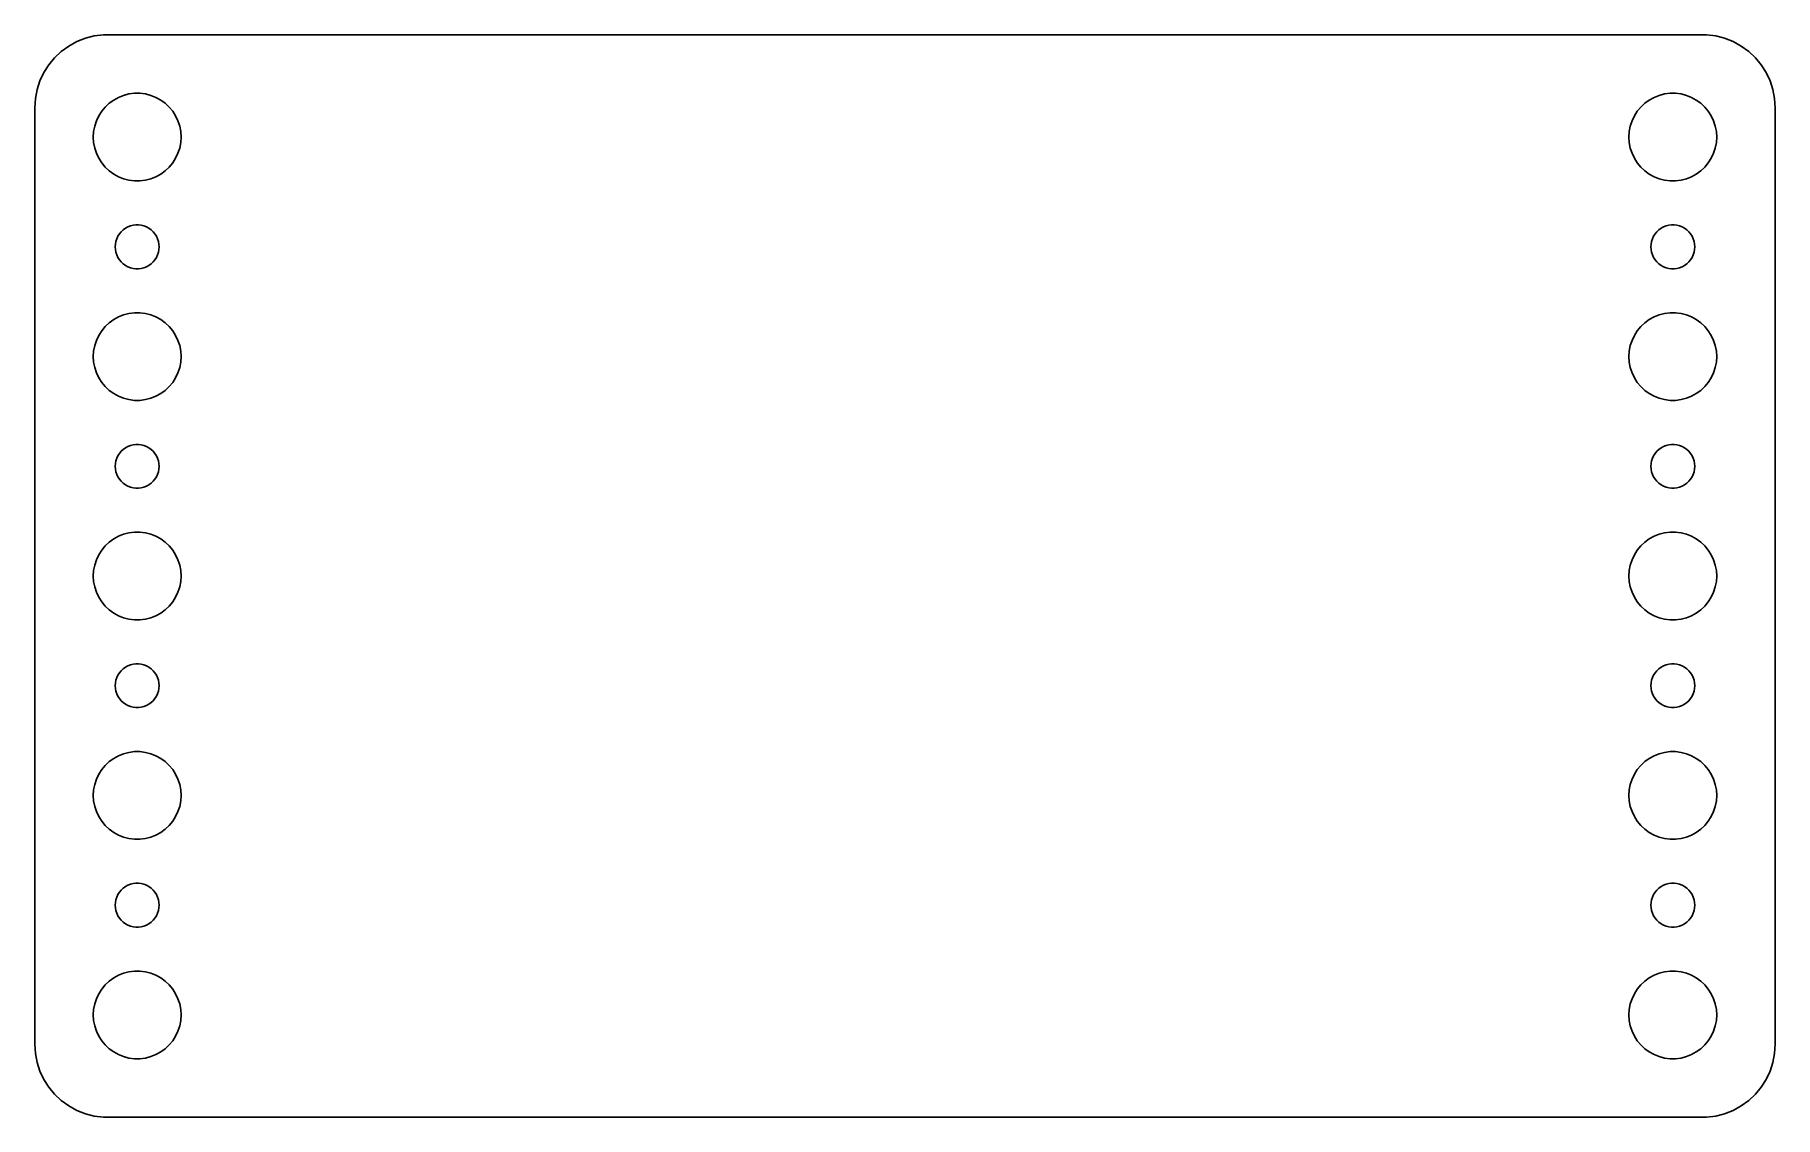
# Model space of a CAD drawing. Header units: metres. Extents: x -60 to 60, y -37 to 37.
import ezdxf

# ---------------------------------------------------------------- set-up
doc = ezdxf.new("R2010")
doc.units = ezdxf.units.M

msp = doc.modelspace()

# ---------------------------------------------------------------- linework, layer by layer
for p, q in [((-55.4369, 36.9114), (-56.0451, 36.7553)), ((-54.8139, 36.9901), (-55.4369, 36.9114)), ((54.8139, 36.9901), (-54.8139, 36.9901)), ((55.4369, 36.9114), (54.8139, 36.9901)), ((56.0451, 36.7553), (55.4369, 36.9114)), ((-57.6871, 35.8526), (-58.1448, 35.4227)), ((-57.1791, 36.2216), (-57.6871, 35.8526)), ((-56.6289, 36.5241), (-57.1791, 36.2216)), ((-56.0451, 36.7553), (-56.6289, 36.5241)), ((56.6289, 36.5241), (56.0451, 36.7553)), ((57.1791, 36.2216), (56.6289, 36.5241)), ((57.6871, 35.8526), (57.1791, 36.2216)), ((58.1448, 35.4227), (57.6871, 35.8526)), ((-58.5451, 34.9389), (-58.8815, 34.4088)), ((-58.1448, 35.4227), (-58.5451, 34.9389)), ((58.5451, 34.9389), (58.1448, 35.4227)), ((58.8815, 34.4088), (58.5451, 34.9389)), ((-59.1489, 33.8406), (-59.3429, 33.2434)), ((-58.8815, 34.4088), (-59.1489, 33.8406)), ((59.1489, 33.8406), (58.8815, 34.4088)), ((59.3429, 33.2434), (59.1489, 33.8406)), ((-59.4606, 32.6267), (-59.5, 32)), ((-59.3429, 33.2434), (-59.4606, 32.6267)), ((-54.6869, 32.0536), (-54.4123, 32.3115)), ((-54.4123, 32.3115), (-54.1075, 32.533)), ((-54.1075, 32.533), (-53.7773, 32.7145)), ((-53.7773, 32.7145), (-53.427, 32.8532)), ((-53.427, 32.8532), (-53.0621, 32.9469)), ((-53.0621, 32.9469), (-52.6884, 32.9941)), ((-52.6884, 32.9941), (-52.3116, 32.9941)), ((-52.3116, 32.9941), (-51.9379, 32.9469)), ((-51.9379, 32.9469), (-51.5729, 32.8532)), ((-51.5729, 32.8532), (-51.2227, 32.7145)), ((-51.2227, 32.7145), (-50.8925, 32.533)), ((-50.8925, 32.533), (-50.5877, 32.3115)), ((-50.5877, 32.3115), (-50.3131, 32.0536)), ((50.3131, 32.0536), (50.5877, 32.3115)), ((50.5877, 32.3115), (50.8925, 32.533)), ((50.8925, 32.533), (51.2227, 32.7145)), ((51.2227, 32.7145), (51.5729, 32.8532)), ((51.5729, 32.8532), (51.9379, 32.9469)), ((51.9379, 32.9469), (52.3116, 32.9941)), ((52.3116, 32.9941), (52.6884, 32.9941)), ((52.6884, 32.9941), (53.0621, 32.9469)), ((53.0621, 32.9469), (53.427, 32.8532)), ((53.427, 32.8532), (53.7773, 32.7145)), ((53.7773, 32.7145), (54.1075, 32.533)), ((54.1075, 32.533), (54.4123, 32.3115)), ((54.4123, 32.3115), (54.6869, 32.0536)), ((59.4606, 32.6267), (59.3429, 33.2434)), ((59.5, 32), (59.4606, 32.6267)), ((-59.5, 32), (-59.5, -32)), ((-55.4057, 30.7461), (-55.2893, 31.1044)), ((-55.2893, 31.1044), (-55.1289, 31.4453)), ((-55.1289, 31.4453), (-54.927, 31.7634)), ((-54.927, 31.7634), (-54.6869, 32.0536)), ((-50.3131, 32.0536), (-50.0729, 31.7634)), ((-50.0729, 31.7634), (-49.8711, 31.4453)), ((-49.8711, 31.4453), (-49.7107, 31.1044)), ((-49.7107, 31.1044), (-49.5942, 30.7461)), ((49.5942, 30.7461), (49.7107, 31.1044)), ((49.7107, 31.1044), (49.8711, 31.4453)), ((49.8711, 31.4453), (50.0729, 31.7634)), ((50.0729, 31.7634), (50.3131, 32.0536)), ((54.6869, 32.0536), (54.927, 31.7634)), ((54.927, 31.7634), (55.1289, 31.4453)), ((55.1289, 31.4453), (55.2893, 31.1044)), ((55.2893, 31.1044), (55.4057, 30.7461)), ((59.5, -32), (59.5, 32)), ((-55.5, 30), (-55.4763, 30.376)), ((-55.4763, 29.624), (-55.5, 30)), ((-55.4763, 30.376), (-55.4057, 30.7461)), ((-49.5942, 30.7461), (-49.5237, 30.376)), ((-49.5237, 30.376), (-49.5, 30)), ((-49.5, 30), (-49.5237, 29.624)), ((49.5, 30), (49.5237, 30.376)), ((49.5237, 29.624), (49.5, 30)), ((49.5237, 30.376), (49.5942, 30.7461)), ((55.4057, 30.7461), (55.4763, 30.376)), ((55.4763, 30.376), (55.5, 30)), ((55.5, 30), (55.4763, 29.624)), ((-55.4057, 29.2539), (-55.4763, 29.624)), ((-55.2893, 28.8956), (-55.4057, 29.2539)), ((-55.1289, 28.5547), (-55.2893, 28.8956)), ((-49.7107, 28.8956), (-49.8711, 28.5547)), ((-49.5942, 29.2539), (-49.7107, 28.8956)), ((-49.5237, 29.624), (-49.5942, 29.2539)), ((49.5942, 29.2539), (49.5237, 29.624)), ((49.7107, 28.8956), (49.5942, 29.2539)), ((49.8711, 28.5547), (49.7107, 28.8956)), ((55.2893, 28.8956), (55.1289, 28.5547)), ((55.4057, 29.2539), (55.2893, 28.8956)), ((55.4763, 29.624), (55.4057, 29.2539)), ((-54.927, 28.2366), (-55.1289, 28.5547)), ((-54.6869, 27.9464), (-54.927, 28.2366)), ((-54.4123, 27.6884), (-54.6869, 27.9464)), ((-54.1075, 27.467), (-54.4123, 27.6884)), ((-53.7773, 27.2855), (-54.1075, 27.467)), ((-50.8925, 27.467), (-51.2227, 27.2855)), ((-50.5877, 27.6884), (-50.8925, 27.467)), ((-50.3131, 27.9464), (-50.5877, 27.6884)), ((-50.0729, 28.2366), (-50.3131, 27.9464)), ((-49.8711, 28.5547), (-50.0729, 28.2366)), ((50.0729, 28.2366), (49.8711, 28.5547)), ((50.3131, 27.9464), (50.0729, 28.2366)), ((50.5877, 27.6884), (50.3131, 27.9464)), ((50.8925, 27.467), (50.5877, 27.6884)), ((51.2227, 27.2855), (50.8925, 27.467)), ((54.1075, 27.467), (53.7773, 27.2855)), ((54.4123, 27.6884), (54.1075, 27.467)), ((54.6869, 27.9464), (54.4123, 27.6884)), ((54.927, 28.2366), (54.6869, 27.9464)), ((55.1289, 28.5547), (54.927, 28.2366)), ((-53.427, 27.1468), (-53.7773, 27.2855)), ((-53.0621, 27.0531), (-53.427, 27.1468)), ((-52.6884, 27.0059), (-53.0621, 27.0531)), ((-52.3116, 27.0059), (-52.6884, 27.0059)), ((-51.9379, 27.0531), (-52.3116, 27.0059)), ((-51.5729, 27.1468), (-51.9379, 27.0531)), ((-51.2227, 27.2855), (-51.5729, 27.1468)), ((51.5729, 27.1468), (51.2227, 27.2855)), ((51.9379, 27.0531), (51.5729, 27.1468)), ((52.3116, 27.0059), (51.9379, 27.0531)), ((52.6884, 27.0059), (52.3116, 27.0059)), ((53.0621, 27.0531), (52.6884, 27.0059)), ((53.427, 27.1468), (53.0621, 27.0531)), ((53.7773, 27.2855), (53.427, 27.1468)), ((-53.3037, 23.7665), (-53.1387, 23.8572)), ((-53.1387, 23.8572), (-52.9635, 23.9266)), ((-52.9635, 23.9266), (-52.7811, 23.9734)), ((-52.7811, 23.9734), (-52.5942, 23.997)), ((-52.5942, 23.997), (-52.4058, 23.997)), ((-52.4058, 23.997), (-52.2189, 23.9734)), ((-52.2189, 23.9734), (-52.0365, 23.9266)), ((-52.0365, 23.9266), (-51.8613, 23.8572)), ((-51.8613, 23.8572), (-51.6963, 23.7665)), ((51.6963, 23.7665), (51.8613, 23.8572)), ((51.8613, 23.8572), (52.0365, 23.9266)), ((52.0365, 23.9266), (52.2189, 23.9734)), ((52.2189, 23.9734), (52.4058, 23.997)), ((52.4058, 23.997), (52.5942, 23.997)), ((52.5942, 23.997), (52.7811, 23.9734)), ((52.7811, 23.9734), (52.9635, 23.9266)), ((52.9635, 23.9266), (53.1387, 23.8572)), ((53.1387, 23.8572), (53.3037, 23.7665)), ((-54, 22.5), (-53.9882, 22.688)), ((-53.9882, 22.688), (-53.9529, 22.873)), ((-53.9529, 22.873), (-53.8947, 23.0522)), ((-53.8947, 23.0522), (-53.8145, 23.2226)), ((-53.8145, 23.2226), (-53.7135, 23.3817)), ((-53.7135, 23.3817), (-53.5934, 23.5268)), ((-53.5934, 23.5268), (-53.4561, 23.6558)), ((-53.4561, 23.6558), (-53.3037, 23.7665)), ((-51.6963, 23.7665), (-51.5439, 23.6558)), ((-51.5439, 23.6558), (-51.4065, 23.5268)), ((-51.4065, 23.5268), (-51.2865, 23.3817)), ((-51.2865, 23.3817), (-51.1855, 23.2226)), ((-51.1855, 23.2226), (-51.1053, 23.0522)), ((-51.1053, 23.0522), (-51.0471, 22.873)), ((-51.0471, 22.873), (-51.0118, 22.688)), ((-51.0118, 22.688), (-51, 22.5)), ((51, 22.5), (51.0118, 22.688)), ((51.0118, 22.688), (51.0471, 22.873)), ((51.0471, 22.873), (51.1053, 23.0522)), ((51.1053, 23.0522), (51.1855, 23.2226)), ((51.1855, 23.2226), (51.2865, 23.3817)), ((51.2865, 23.3817), (51.4065, 23.5268)), ((51.4065, 23.5268), (51.5439, 23.6558)), ((51.5439, 23.6558), (51.6963, 23.7665)), ((53.3037, 23.7665), (53.4561, 23.6558)), ((53.4561, 23.6558), (53.5934, 23.5268)), ((53.5934, 23.5268), (53.7135, 23.3817)), ((53.7135, 23.3817), (53.8145, 23.2226)), ((53.8145, 23.2226), (53.8947, 23.0522)), ((53.8947, 23.0522), (53.9529, 22.873)), ((53.9529, 22.873), (53.9882, 22.688)), ((53.9882, 22.688), (54, 22.5)), ((-53.9882, 22.312), (-54, 22.5)), ((-53.9529, 22.127), (-53.9882, 22.312)), ((-53.8947, 21.9478), (-53.9529, 22.127)), ((-53.8145, 21.7774), (-53.8947, 21.9478)), ((-53.7135, 21.6183), (-53.8145, 21.7774)), ((-53.5934, 21.4732), (-53.7135, 21.6183)), ((-53.4561, 21.3442), (-53.5934, 21.4732)), ((-51.4065, 21.4732), (-51.5439, 21.3442)), ((-51.2865, 21.6183), (-51.4065, 21.4732)), ((-51.1855, 21.7774), (-51.2865, 21.6183)), ((-51.1053, 21.9478), (-51.1855, 21.7774)), ((-51.0471, 22.127), (-51.1053, 21.9478)), ((-51.0118, 22.312), (-51.0471, 22.127)), ((-51, 22.5), (-51.0118, 22.312)), ((51.0118, 22.312), (51, 22.5)), ((51.0471, 22.127), (51.0118, 22.312)), ((51.1053, 21.9478), (51.0471, 22.127)), ((51.1855, 21.7774), (51.1053, 21.9478)), ((51.2865, 21.6183), (51.1855, 21.7774)), ((51.4065, 21.4732), (51.2865, 21.6183)), ((51.5439, 21.3442), (51.4065, 21.4732)), ((53.5934, 21.4732), (53.4561, 21.3442)), ((53.7135, 21.6183), (53.5934, 21.4732)), ((53.8145, 21.7774), (53.7135, 21.6183)), ((53.8947, 21.9478), (53.8145, 21.7774)), ((53.9529, 22.127), (53.8947, 21.9478)), ((53.9882, 22.312), (53.9529, 22.127)), ((54, 22.5), (53.9882, 22.312)), ((-53.3037, 21.2335), (-53.4561, 21.3442)), ((-53.1387, 21.1427), (-53.3037, 21.2335)), ((-52.9635, 21.0734), (-53.1387, 21.1427)), ((-52.7811, 21.0266), (-52.9635, 21.0734)), ((-52.5942, 21.003), (-52.7811, 21.0266)), ((-52.4058, 21.003), (-52.5942, 21.003)), ((-52.2189, 21.0266), (-52.4058, 21.003)), ((-52.0365, 21.0734), (-52.2189, 21.0266)), ((-51.8613, 21.1427), (-52.0365, 21.0734)), ((-51.6963, 21.2335), (-51.8613, 21.1427)), ((-51.5439, 21.3442), (-51.6963, 21.2335)), ((51.6963, 21.2335), (51.5439, 21.3442)), ((51.8613, 21.1427), (51.6963, 21.2335)), ((52.0365, 21.0734), (51.8613, 21.1427)), ((52.2189, 21.0266), (52.0365, 21.0734)), ((52.4058, 21.003), (52.2189, 21.0266)), ((52.5942, 21.003), (52.4058, 21.003)), ((52.7811, 21.0266), (52.5942, 21.003)), ((52.9635, 21.0734), (52.7811, 21.0266)), ((53.1387, 21.1427), (52.9635, 21.0734)), ((53.3037, 21.2335), (53.1387, 21.1427)), ((53.4561, 21.3442), (53.3037, 21.2335)), ((-53.7773, 17.7145), (-53.427, 17.8532)), ((-53.427, 17.8532), (-53.0621, 17.9469)), ((-53.0621, 17.9469), (-52.6884, 17.9941)), ((-52.6884, 17.9941), (-52.3116, 17.9941)), ((-52.3116, 17.9941), (-51.9379, 17.9469)), ((-51.9379, 17.9469), (-51.5729, 17.8532)), ((-51.5729, 17.8532), (-51.2227, 17.7145)), ((51.2227, 17.7145), (51.5729, 17.8532)), ((51.5729, 17.8532), (51.9379, 17.9469)), ((51.9379, 17.9469), (52.3116, 17.9941)), ((52.3116, 17.9941), (52.6884, 17.9941)), ((52.6884, 17.9941), (53.0621, 17.9469)), ((53.0621, 17.9469), (53.427, 17.8532)), ((53.427, 17.8532), (53.7773, 17.7145)), ((-55.1289, 16.4453), (-54.927, 16.7634)), ((-54.927, 16.7634), (-54.6869, 17.0536)), ((-54.6869, 17.0536), (-54.4123, 17.3115)), ((-54.4123, 17.3115), (-54.1075, 17.533)), ((-54.1075, 17.533), (-53.7773, 17.7145)), ((-51.2227, 17.7145), (-50.8925, 17.533)), ((-50.8925, 17.533), (-50.5877, 17.3115)), ((-50.5877, 17.3115), (-50.3131, 17.0536)), ((-50.3131, 17.0536), (-50.0729, 16.7634)), ((-50.0729, 16.7634), (-49.8711, 16.4453)), ((49.8711, 16.4453), (50.0729, 16.7634)), ((50.0729, 16.7634), (50.3131, 17.0536)), ((50.3131, 17.0536), (50.5877, 17.3115)), ((50.5877, 17.3115), (50.8925, 17.533)), ((50.8925, 17.533), (51.2227, 17.7145)), ((53.7773, 17.7145), (54.1075, 17.533)), ((54.1075, 17.533), (54.4123, 17.3115)), ((54.4123, 17.3115), (54.6869, 17.0536)), ((54.6869, 17.0536), (54.927, 16.7634)), ((54.927, 16.7634), (55.1289, 16.4453)), ((-55.4763, 15.376), (-55.4057, 15.7461)), ((-55.4057, 15.7461), (-55.2893, 16.1044)), ((-55.2893, 16.1044), (-55.1289, 16.4453)), ((-49.8711, 16.4453), (-49.7107, 16.1044)), ((-49.7107, 16.1044), (-49.5942, 15.7461)), ((-49.5942, 15.7461), (-49.5237, 15.376)), ((49.5237, 15.376), (49.5942, 15.7461)), ((49.5942, 15.7461), (49.7107, 16.1044)), ((49.7107, 16.1044), (49.8711, 16.4453)), ((55.1289, 16.4453), (55.2893, 16.1044)), ((55.2893, 16.1044), (55.4057, 15.7461)), ((55.4057, 15.7461), (55.4763, 15.376)), ((-55.5, 15), (-55.4763, 15.376)), ((-55.4763, 14.624), (-55.5, 15)), ((-55.4057, 14.2539), (-55.4763, 14.624)), ((-49.5237, 14.624), (-49.5942, 14.2539)), ((-49.5237, 15.376), (-49.5, 15)), ((-49.5, 15), (-49.5237, 14.624)), ((49.5, 15), (49.5237, 15.376)), ((49.5237, 14.624), (49.5, 15)), ((49.5942, 14.2539), (49.5237, 14.624)), ((55.4763, 14.624), (55.4057, 14.2539)), ((55.4763, 15.376), (55.5, 15)), ((55.5, 15), (55.4763, 14.624)), ((-55.2893, 13.8956), (-55.4057, 14.2539)), ((-55.1289, 13.5547), (-55.2893, 13.8956)), ((-54.927, 13.2366), (-55.1289, 13.5547)), ((-54.6869, 12.9464), (-54.927, 13.2366)), ((-50.0729, 13.2366), (-50.3131, 12.9464)), ((-49.8711, 13.5547), (-50.0729, 13.2366)), ((-49.7107, 13.8956), (-49.8711, 13.5547)), ((-49.5942, 14.2539), (-49.7107, 13.8956)), ((49.7107, 13.8956), (49.5942, 14.2539)), ((49.8711, 13.5547), (49.7107, 13.8956)), ((50.0729, 13.2366), (49.8711, 13.5547)), ((50.3131, 12.9464), (50.0729, 13.2366)), ((54.927, 13.2366), (54.6869, 12.9464)), ((55.1289, 13.5547), (54.927, 13.2366)), ((55.2893, 13.8956), (55.1289, 13.5547)), ((55.4057, 14.2539), (55.2893, 13.8956)), ((-54.4123, 12.6884), (-54.6869, 12.9464)), ((-54.1075, 12.467), (-54.4123, 12.6884)), ((-53.7773, 12.2855), (-54.1075, 12.467)), ((-53.427, 12.1468), (-53.7773, 12.2855)), ((-53.0621, 12.0531), (-53.427, 12.1468)), ((-52.6884, 12.0059), (-53.0621, 12.0531)), ((-52.3116, 12.0059), (-52.6884, 12.0059)), ((-51.9379, 12.0531), (-52.3116, 12.0059)), ((-51.5729, 12.1468), (-51.9379, 12.0531)), ((-51.2227, 12.2855), (-51.5729, 12.1468)), ((-50.8925, 12.467), (-51.2227, 12.2855)), ((-50.5877, 12.6884), (-50.8925, 12.467)), ((-50.3131, 12.9464), (-50.5877, 12.6884)), ((50.5877, 12.6884), (50.3131, 12.9464)), ((50.8925, 12.467), (50.5877, 12.6884)), ((51.2227, 12.2855), (50.8925, 12.467)), ((51.5729, 12.1468), (51.2227, 12.2855)), ((51.9379, 12.0531), (51.5729, 12.1468)), ((52.3116, 12.0059), (51.9379, 12.0531)), ((52.6884, 12.0059), (52.3116, 12.0059)), ((53.0621, 12.0531), (52.6884, 12.0059)), ((53.427, 12.1468), (53.0621, 12.0531)), ((53.7773, 12.2855), (53.427, 12.1468)), ((54.1075, 12.467), (53.7773, 12.2855)), ((54.4123, 12.6884), (54.1075, 12.467)), ((54.6869, 12.9464), (54.4123, 12.6884)), ((-53.8145, 8.22263), (-53.7135, 8.38167)), ((-53.7135, 8.38167), (-53.5934, 8.52681)), ((-53.5934, 8.52681), (-53.4561, 8.65576)), ((-53.4561, 8.65576), (-53.3037, 8.76648)), ((-53.3037, 8.76648), (-53.1387, 8.85724)), ((-53.1387, 8.85724), (-52.9635, 8.92657)), ((-52.9635, 8.92657), (-52.7811, 8.97342)), ((-52.7811, 8.97342), (-52.5942, 8.99704)), ((-52.5942, 8.99704), (-52.4058, 8.99704)), ((-52.4058, 8.99704), (-52.2189, 8.97342)), ((-52.2189, 8.97342), (-52.0365, 8.92657)), ((-52.0365, 8.92657), (-51.8613, 8.85724)), ((-51.8613, 8.85724), (-51.6963, 8.76648)), ((-51.6963, 8.76648), (-51.5439, 8.65576)), ((-51.5439, 8.65576), (-51.4065, 8.52681)), ((-51.4065, 8.52681), (-51.2865, 8.38167)), ((-51.2865, 8.38167), (-51.1855, 8.22263)), ((51.1855, 8.22263), (51.2865, 8.38167)), ((51.2865, 8.38167), (51.4065, 8.52681)), ((51.4065, 8.52681), (51.5439, 8.65576)), ((51.5439, 8.65576), (51.6963, 8.76648)), ((51.6963, 8.76648), (51.8613, 8.85724)), ((51.8613, 8.85724), (52.0365, 8.92657)), ((52.0365, 8.92657), (52.2189, 8.97342)), ((52.2189, 8.97342), (52.4058, 8.99704)), ((52.4058, 8.99704), (52.5942, 8.99704)), ((52.5942, 8.99704), (52.7811, 8.97342)), ((52.7811, 8.97342), (52.9635, 8.92657)), ((52.9635, 8.92657), (53.1387, 8.85724)), ((53.1387, 8.85724), (53.3037, 8.76648)), ((53.3037, 8.76648), (53.4561, 8.65576)), ((53.4561, 8.65576), (53.5934, 8.52681)), ((53.5934, 8.52681), (53.7135, 8.38167)), ((53.7135, 8.38167), (53.8145, 8.22263)), ((-54, 7.5), (-53.9882, 7.68799)), ((-53.9882, 7.312), (-54, 7.5)), ((-53.9882, 7.68799), (-53.9529, 7.87303)), ((-53.9529, 7.12695), (-53.9882, 7.312)), ((-53.9529, 7.87303), (-53.8947, 8.05219)), ((-53.8947, 8.05219), (-53.8145, 8.22263)), ((-51.1855, 8.22263), (-51.1053, 8.05219)), ((-51.1053, 8.05219), (-51.0471, 7.87303)), ((-51.0471, 7.87303), (-51.0118, 7.68799)), ((-51.0118, 7.312), (-51.0471, 7.12695)), ((-51.0118, 7.68799), (-51, 7.5)), ((-51, 7.5), (-51.0118, 7.312)), ((51, 7.5), (51.0118, 7.68799)), ((51.0118, 7.312), (51, 7.5)), ((51.0118, 7.68799), (51.0471, 7.87303)), ((51.0471, 7.12695), (51.0118, 7.312)), ((51.0471, 7.87303), (51.1053, 8.05219)), ((51.1053, 8.05219), (51.1855, 8.22263)), ((53.8145, 8.22263), (53.8947, 8.05219)), ((53.8947, 8.05219), (53.9529, 7.87303)), ((53.9529, 7.87303), (53.9882, 7.68799)), ((53.9882, 7.312), (53.9529, 7.12695)), ((53.9882, 7.68799), (54, 7.5)), ((54, 7.5), (53.9882, 7.312)), ((-53.8947, 6.9478), (-53.9529, 7.12695)), ((-53.8145, 6.77736), (-53.8947, 6.9478)), ((-53.7135, 6.61832), (-53.8145, 6.77736)), ((-53.5934, 6.47318), (-53.7135, 6.61832)), ((-53.4561, 6.34422), (-53.5934, 6.47318)), ((-53.3037, 6.23351), (-53.4561, 6.34422)), ((-53.1387, 6.14275), (-53.3037, 6.23351)), ((-52.9635, 6.07341), (-53.1387, 6.14275)), ((-52.7811, 6.02657), (-52.9635, 6.07341)), ((-52.5942, 6.00294), (-52.7811, 6.02657)), ((-52.4058, 6.00294), (-52.5942, 6.00294)), ((-52.2189, 6.02657), (-52.4058, 6.00294)), ((-52.0365, 6.07341), (-52.2189, 6.02657)), ((-51.8613, 6.14275), (-52.0365, 6.07341)), ((-51.6963, 6.23351), (-51.8613, 6.14275)), ((-51.5439, 6.34422), (-51.6963, 6.23351)), ((-51.4065, 6.47318), (-51.5439, 6.34422)), ((-51.2865, 6.61832), (-51.4065, 6.47318)), ((-51.1855, 6.77736), (-51.2865, 6.61832)), ((-51.1053, 6.9478), (-51.1855, 6.77736)), ((-51.0471, 7.12695), (-51.1053, 6.9478)), ((51.1053, 6.9478), (51.0471, 7.12695)), ((51.1855, 6.77736), (51.1053, 6.9478)), ((51.2865, 6.61832), (51.1855, 6.77736)), ((51.4065, 6.47318), (51.2865, 6.61832)), ((51.5439, 6.34422), (51.4065, 6.47318)), ((51.6963, 6.23351), (51.5439, 6.34422)), ((51.8613, 6.14275), (51.6963, 6.23351)), ((52.0365, 6.07341), (51.8613, 6.14275)), ((52.2189, 6.02657), (52.0365, 6.07341)), ((52.4058, 6.00294), (52.2189, 6.02657)), ((52.5942, 6.00294), (52.4058, 6.00294)), ((52.7811, 6.02657), (52.5942, 6.00294)), ((52.9635, 6.07341), (52.7811, 6.02657)), ((53.1387, 6.14275), (52.9635, 6.07341)), ((53.3037, 6.23351), (53.1387, 6.14275)), ((53.4561, 6.34422), (53.3037, 6.23351)), ((53.5934, 6.47318), (53.4561, 6.34422)), ((53.7135, 6.61832), (53.5934, 6.47318)), ((53.8145, 6.77736), (53.7135, 6.61832)), ((53.8947, 6.9478), (53.8145, 6.77736)), ((53.9529, 7.12695), (53.8947, 6.9478)), ((-54.4123, 2.31154), (-54.1075, 2.53297)), ((-54.1075, 2.53297), (-53.7773, 2.71448)), ((-53.7773, 2.71448), (-53.427, 2.85316)), ((-53.427, 2.85316), (-53.0621, 2.94685)), ((-53.0621, 2.94685), (-52.6884, 2.99408)), ((-52.6884, 2.99408), (-52.3116, 2.99408)), ((-52.3116, 2.99408), (-51.9379, 2.94685)), ((-51.9379, 2.94685), (-51.5729, 2.85316)), ((-51.5729, 2.85316), (-51.2227, 2.71448)), ((-51.2227, 2.71448), (-50.8925, 2.53297)), ((-50.8925, 2.53297), (-50.5877, 2.31154)), ((50.5877, 2.31154), (50.8925, 2.53297)), ((50.8925, 2.53297), (51.2227, 2.71448)), ((51.2227, 2.71448), (51.5729, 2.85316)), ((51.5729, 2.85316), (51.9379, 2.94685)), ((51.9379, 2.94685), (52.3116, 2.99408)), ((52.3116, 2.99408), (52.6884, 2.99408)), ((52.6884, 2.99408), (53.0621, 2.94685)), ((53.0621, 2.94685), (53.427, 2.85316)), ((53.427, 2.85316), (53.7773, 2.71448)), ((53.7773, 2.71448), (54.1075, 2.53297)), ((54.1075, 2.53297), (54.4123, 2.31154)), ((-55.2893, 1.10437), (-55.1289, 1.44525)), ((-55.1289, 1.44525), (-54.927, 1.76335)), ((-54.927, 1.76335), (-54.6869, 2.05363)), ((-54.6869, 2.05363), (-54.4123, 2.31154)), ((-50.5877, 2.31154), (-50.3131, 2.05363)), ((-50.3131, 2.05363), (-50.0729, 1.76335)), ((-50.0729, 1.76335), (-49.8711, 1.44525)), ((-49.8711, 1.44525), (-49.7107, 1.10437)), ((49.7107, 1.10437), (49.8711, 1.44525)), ((49.8711, 1.44525), (50.0729, 1.76335)), ((50.0729, 1.76335), (50.3131, 2.05363)), ((50.3131, 2.05363), (50.5877, 2.31154)), ((54.4123, 2.31154), (54.6869, 2.05363)), ((54.6869, 2.05363), (54.927, 1.76335)), ((54.927, 1.76335), (55.1289, 1.44525)), ((55.1289, 1.44525), (55.2893, 1.10437)), ((-55.5, 0), (-55.4763, 0.37599)), ((-55.4763, -0.37599), (-55.5, 0)), ((-55.4763, 0.37599), (-55.4057, 0.74606)), ((-55.4057, 0.74606), (-55.2893, 1.10437)), ((-49.7107, 1.10437), (-49.5942, 0.74606)), ((-49.5942, 0.74606), (-49.5237, 0.37599)), ((-49.5237, 0.37599), (-49.5, 0)), ((-49.5, 0), (-49.5237, -0.37599)), ((49.5, 0), (49.5237, 0.37599)), ((49.5237, -0.37599), (49.5, 0)), ((49.5237, 0.37599), (49.5942, 0.74606)), ((49.5942, 0.74606), (49.7107, 1.10437)), ((55.2893, 1.10437), (55.4057, 0.74606)), ((55.4057, 0.74606), (55.4763, 0.37599)), ((55.4763, 0.37599), (55.5, 0)), ((55.5, 0), (55.4763, -0.37599)), ((-55.4057, -0.74606), (-55.4763, -0.37599)), ((-55.2893, -1.10437), (-55.4057, -0.74606)), ((-55.1289, -1.44525), (-55.2893, -1.10437)), ((-49.7107, -1.10437), (-49.8711, -1.44525)), ((-49.5942, -0.74606), (-49.7107, -1.10437)), ((-49.5237, -0.37599), (-49.5942, -0.74606)), ((49.5942, -0.74606), (49.5237, -0.37599)), ((49.7107, -1.10437), (49.5942, -0.74606)), ((49.8711, -1.44525), (49.7107, -1.10437)), ((55.2893, -1.10437), (55.1289, -1.44525)), ((55.4057, -0.74606), (55.2893, -1.10437)), ((55.4763, -0.37599), (55.4057, -0.74606)), ((-54.927, -1.76335), (-55.1289, -1.44525)), ((-54.6869, -2.05363), (-54.927, -1.76335)), ((-54.4123, -2.31154), (-54.6869, -2.05363)), ((-54.1075, -2.53297), (-54.4123, -2.31154)), ((-50.5877, -2.31154), (-50.8925, -2.53297)), ((-50.3131, -2.05363), (-50.5877, -2.31154)), ((-50.0729, -1.76335), (-50.3131, -2.05363)), ((-49.8711, -1.44525), (-50.0729, -1.76335)), ((50.0729, -1.76335), (49.8711, -1.44525)), ((50.3131, -2.05363), (50.0729, -1.76335)), ((50.5877, -2.31154), (50.3131, -2.05363)), ((50.8925, -2.53297), (50.5877, -2.31154)), ((54.4123, -2.31154), (54.1075, -2.53297)), ((54.6869, -2.05363), (54.4123, -2.31154)), ((54.927, -1.76335), (54.6869, -2.05363)), ((55.1289, -1.44525), (54.927, -1.76335)), ((-53.7773, -2.71448), (-54.1075, -2.53297)), ((-53.427, -2.85316), (-53.7773, -2.71448)), ((-53.0621, -2.94685), (-53.427, -2.85316)), ((-52.6884, -2.99408), (-53.0621, -2.94685)), ((-52.3116, -2.99408), (-52.6884, -2.99408)), ((-51.9379, -2.94685), (-52.3116, -2.99408)), ((-51.5729, -2.85316), (-51.9379, -2.94685)), ((-51.2227, -2.71448), (-51.5729, -2.85316)), ((-50.8925, -2.53297), (-51.2227, -2.71448)), ((51.2227, -2.71448), (50.8925, -2.53297)), ((51.5729, -2.85316), (51.2227, -2.71448)), ((51.9379, -2.94685), (51.5729, -2.85316)), ((52.3116, -2.99408), (51.9379, -2.94685)), ((52.6884, -2.99408), (52.3116, -2.99408)), ((53.0621, -2.94685), (52.6884, -2.99408)), ((53.427, -2.85316), (53.0621, -2.94685)), ((53.7773, -2.71448), (53.427, -2.85316)), ((54.1075, -2.53297), (53.7773, -2.71448)), ((-53.9882, -7.312), (-53.9529, -7.12695)), ((-53.9529, -7.12695), (-53.8947, -6.9478)), ((-53.8947, -6.9478), (-53.8145, -6.77736)), ((-53.8145, -6.77736), (-53.7135, -6.61832)), ((-53.7135, -6.61832), (-53.5934, -6.47318)), ((-53.5934, -6.47318), (-53.4561, -6.34422)), ((-53.4561, -6.34422), (-53.3037, -6.23351)), ((-53.3037, -6.23351), (-53.1387, -6.14275)), ((-53.1387, -6.14275), (-52.9635, -6.07341)), ((-52.9635, -6.07341), (-52.7811, -6.02657)), ((-52.7811, -6.02657), (-52.5942, -6.00294)), ((-52.5942, -6.00294), (-52.4058, -6.00294)), ((-52.4058, -6.00294), (-52.2189, -6.02657)), ((-52.2189, -6.02657), (-52.0365, -6.07341)), ((-52.0365, -6.07341), (-51.8613, -6.14275)), ((-51.8613, -6.14275), (-51.6963, -6.23351)), ((-51.6963, -6.23351), (-51.5439, -6.34422)), ((-51.5439, -6.34422), (-51.4065, -6.47318)), ((-51.4065, -6.47318), (-51.2865, -6.61832)), ((-51.2865, -6.61832), (-51.1855, -6.77736)), ((-51.1855, -6.77736), (-51.1053, -6.9478)), ((-51.1053, -6.9478), (-51.0471, -7.12695)), ((-51.0471, -7.12695), (-51.0118, -7.312)), ((51.0118, -7.312), (51.0471, -7.12695)), ((51.0471, -7.12695), (51.1053, -6.9478)), ((51.1053, -6.9478), (51.1855, -6.77736)), ((51.1855, -6.77736), (51.2865, -6.61832)), ((51.2865, -6.61832), (51.4065, -6.47318)), ((51.4065, -6.47318), (51.5439, -6.34422)), ((51.5439, -6.34422), (51.6963, -6.23351)), ((51.6963, -6.23351), (51.8613, -6.14275)), ((51.8613, -6.14275), (52.0365, -6.07341)), ((52.0365, -6.07341), (52.2189, -6.02657)), ((52.2189, -6.02657), (52.4058, -6.00294)), ((52.4058, -6.00294), (52.5942, -6.00294)), ((52.5942, -6.00294), (52.7811, -6.02657)), ((52.7811, -6.02657), (52.9635, -6.07341)), ((52.9635, -6.07341), (53.1387, -6.14275)), ((53.1387, -6.14275), (53.3037, -6.23351)), ((53.3037, -6.23351), (53.4561, -6.34422)), ((53.4561, -6.34422), (53.5934, -6.47318)), ((53.5934, -6.47318), (53.7135, -6.61832)), ((53.7135, -6.61832), (53.8145, -6.77736)), ((53.8145, -6.77736), (53.8947, -6.9478)), ((53.8947, -6.9478), (53.9529, -7.12695)), ((53.9529, -7.12695), (53.9882, -7.312)), ((-54, -7.5), (-53.9882, -7.312)), ((-53.9882, -7.68799), (-54, -7.5)), ((-53.9529, -7.87303), (-53.9882, -7.68799)), ((-53.8947, -8.05219), (-53.9529, -7.87303)), ((-53.8145, -8.22263), (-53.8947, -8.05219)), ((-53.7135, -8.38167), (-53.8145, -8.22263)), ((-51.1855, -8.22263), (-51.2865, -8.38167)), ((-51.1053, -8.05219), (-51.1855, -8.22263)), ((-51.0471, -7.87303), (-51.1053, -8.05219)), ((-51.0118, -7.68799), (-51.0471, -7.87303)), ((-51.0118, -7.312), (-51, -7.5)), ((-51, -7.5), (-51.0118, -7.68799)), ((51, -7.5), (51.0118, -7.312)), ((51.0118, -7.68799), (51, -7.5)), ((51.0471, -7.87303), (51.0118, -7.68799)), ((51.1053, -8.05219), (51.0471, -7.87303)), ((51.1855, -8.22263), (51.1053, -8.05219)), ((51.2865, -8.38167), (51.1855, -8.22263)), ((53.8145, -8.22263), (53.7135, -8.38167)), ((53.8947, -8.05219), (53.8145, -8.22263)), ((53.9529, -7.87303), (53.8947, -8.05219)), ((53.9882, -7.68799), (53.9529, -7.87303)), ((53.9882, -7.312), (54, -7.5)), ((54, -7.5), (53.9882, -7.68799)), ((-53.5934, -8.52681), (-53.7135, -8.38167)), ((-53.4561, -8.65576), (-53.5934, -8.52681)), ((-53.3037, -8.76648), (-53.4561, -8.65576)), ((-53.1387, -8.85724), (-53.3037, -8.76648)), ((-52.9635, -8.92657), (-53.1387, -8.85724)), ((-52.7811, -8.97342), (-52.9635, -8.92657)), ((-52.5942, -8.99704), (-52.7811, -8.97342)), ((-52.4058, -8.99704), (-52.5942, -8.99704)), ((-52.2189, -8.97342), (-52.4058, -8.99704)), ((-52.0365, -8.92657), (-52.2189, -8.97342)), ((-51.8613, -8.85724), (-52.0365, -8.92657)), ((-51.6963, -8.76648), (-51.8613, -8.85724)), ((-51.5439, -8.65576), (-51.6963, -8.76648)), ((-51.4065, -8.52681), (-51.5439, -8.65576)), ((-51.2865, -8.38167), (-51.4065, -8.52681)), ((51.4065, -8.52681), (51.2865, -8.38167)), ((51.5439, -8.65576), (51.4065, -8.52681)), ((51.6963, -8.76648), (51.5439, -8.65576)), ((51.8613, -8.85724), (51.6963, -8.76648)), ((52.0365, -8.92657), (51.8613, -8.85724)), ((52.2189, -8.97342), (52.0365, -8.92657)), ((52.4058, -8.99704), (52.2189, -8.97342)), ((52.5942, -8.99704), (52.4058, -8.99704)), ((52.7811, -8.97342), (52.5942, -8.99704)), ((52.9635, -8.92657), (52.7811, -8.97342)), ((53.1387, -8.85724), (52.9635, -8.92657)), ((53.3037, -8.76648), (53.1387, -8.85724)), ((53.4561, -8.65576), (53.3037, -8.76648)), ((53.5934, -8.52681), (53.4561, -8.65576)), ((53.7135, -8.38167), (53.5934, -8.52681)), ((-54.927, -13.2366), (-54.6869, -12.9464)), ((-54.6869, -12.9464), (-54.4123, -12.6884)), ((-54.4123, -12.6884), (-54.1075, -12.467)), ((-54.1075, -12.467), (-53.7773, -12.2855)), ((-53.7773, -12.2855), (-53.427, -12.1468)), ((-53.427, -12.1468), (-53.0621, -12.0531)), ((-53.0621, -12.0531), (-52.6884, -12.0059)), ((-52.6884, -12.0059), (-52.3116, -12.0059)), ((-52.3116, -12.0059), (-51.9379, -12.0531)), ((-51.9379, -12.0531), (-51.5729, -12.1468)), ((-51.5729, -12.1468), (-51.2227, -12.2855)), ((-51.2227, -12.2855), (-50.8925, -12.467)), ((-50.8925, -12.467), (-50.5877, -12.6884)), ((-50.5877, -12.6884), (-50.3131, -12.9464)), ((-50.3131, -12.9464), (-50.0729, -13.2366)), ((50.0729, -13.2366), (50.3131, -12.9464)), ((50.3131, -12.9464), (50.5877, -12.6884)), ((50.5877, -12.6884), (50.8925, -12.467)), ((50.8925, -12.467), (51.2227, -12.2855)), ((51.2227, -12.2855), (51.5729, -12.1468)), ((51.5729, -12.1468), (51.9379, -12.0531)), ((51.9379, -12.0531), (52.3116, -12.0059)), ((52.3116, -12.0059), (52.6884, -12.0059)), ((52.6884, -12.0059), (53.0621, -12.0531)), ((53.0621, -12.0531), (53.427, -12.1468)), ((53.427, -12.1468), (53.7773, -12.2855)), ((53.7773, -12.2855), (54.1075, -12.467)), ((54.1075, -12.467), (54.4123, -12.6884)), ((54.4123, -12.6884), (54.6869, -12.9464)), ((54.6869, -12.9464), (54.927, -13.2366)), ((-55.4763, -14.624), (-55.4057, -14.2539)), ((-55.4057, -14.2539), (-55.2893, -13.8956)), ((-55.2893, -13.8956), (-55.1289, -13.5547)), ((-55.1289, -13.5547), (-54.927, -13.2366)), ((-50.0729, -13.2366), (-49.8711, -13.5547)), ((-49.8711, -13.5547), (-49.7107, -13.8956)), ((-49.7107, -13.8956), (-49.5942, -14.2539)), ((-49.5942, -14.2539), (-49.5237, -14.624)), ((49.5237, -14.624), (49.5942, -14.2539)), ((49.5942, -14.2539), (49.7107, -13.8956)), ((49.7107, -13.8956), (49.8711, -13.5547)), ((49.8711, -13.5547), (50.0729, -13.2366)), ((54.927, -13.2366), (55.1289, -13.5547)), ((55.1289, -13.5547), (55.2893, -13.8956)), ((55.2893, -13.8956), (55.4057, -14.2539)), ((55.4057, -14.2539), (55.4763, -14.624)), ((-55.5, -15), (-55.4763, -14.624)), ((-55.4763, -15.376), (-55.5, -15)), ((-55.4057, -15.7461), (-55.4763, -15.376)), ((-49.5237, -15.376), (-49.5942, -15.7461)), ((-49.5237, -14.624), (-49.5, -15)), ((-49.5, -15), (-49.5237, -15.376)), ((49.5, -15), (49.5237, -14.624)), ((49.5237, -15.376), (49.5, -15)), ((49.5942, -15.7461), (49.5237, -15.376)), ((55.4763, -15.376), (55.4057, -15.7461)), ((55.4763, -14.624), (55.5, -15)), ((55.5, -15), (55.4763, -15.376)), ((-55.2893, -16.1044), (-55.4057, -15.7461)), ((-55.1289, -16.4453), (-55.2893, -16.1044)), ((-54.927, -16.7634), (-55.1289, -16.4453)), ((-49.8711, -16.4453), (-50.0729, -16.7634)), ((-49.7107, -16.1044), (-49.8711, -16.4453)), ((-49.5942, -15.7461), (-49.7107, -16.1044)), ((49.7107, -16.1044), (49.5942, -15.7461)), ((49.8711, -16.4453), (49.7107, -16.1044)), ((50.0729, -16.7634), (49.8711, -16.4453)), ((55.1289, -16.4453), (54.927, -16.7634)), ((55.2893, -16.1044), (55.1289, -16.4453)), ((55.4057, -15.7461), (55.2893, -16.1044)), ((-54.6869, -17.0536), (-54.927, -16.7634)), ((-54.4123, -17.3115), (-54.6869, -17.0536)), ((-54.1075, -17.533), (-54.4123, -17.3115)), ((-53.7773, -17.7145), (-54.1075, -17.533)), ((-53.427, -17.8532), (-53.7773, -17.7145)), ((-51.2227, -17.7145), (-51.5729, -17.8532)), ((-50.8925, -17.533), (-51.2227, -17.7145)), ((-50.5877, -17.3115), (-50.8925, -17.533)), ((-50.3131, -17.0536), (-50.5877, -17.3115)), ((-50.0729, -16.7634), (-50.3131, -17.0536)), ((50.3131, -17.0536), (50.0729, -16.7634)), ((50.5877, -17.3115), (50.3131, -17.0536)), ((50.8925, -17.533), (50.5877, -17.3115)), ((51.2227, -17.7145), (50.8925, -17.533)), ((51.5729, -17.8532), (51.2227, -17.7145)), ((53.7773, -17.7145), (53.427, -17.8532)), ((54.1075, -17.533), (53.7773, -17.7145)), ((54.4123, -17.3115), (54.1075, -17.533)), ((54.6869, -17.0536), (54.4123, -17.3115)), ((54.927, -16.7634), (54.6869, -17.0536)), ((-53.0621, -17.9469), (-53.427, -17.8532)), ((-52.6884, -17.9941), (-53.0621, -17.9469)), ((-52.3116, -17.9941), (-52.6884, -17.9941)), ((-51.9379, -17.9469), (-52.3116, -17.9941)), ((-51.5729, -17.8532), (-51.9379, -17.9469)), ((51.9379, -17.9469), (51.5729, -17.8532)), ((52.3116, -17.9941), (51.9379, -17.9469)), ((52.6884, -17.9941), (52.3116, -17.9941)), ((53.0621, -17.9469), (52.6884, -17.9941)), ((53.427, -17.8532), (53.0621, -17.9469)), ((-53.5934, -21.4732), (-53.4561, -21.3442)), ((-53.4561, -21.3442), (-53.3037, -21.2335)), ((-53.3037, -21.2335), (-53.1387, -21.1427)), ((-53.1387, -21.1427), (-52.9635, -21.0734)), ((-52.9635, -21.0734), (-52.7811, -21.0266)), ((-52.7811, -21.0266), (-52.5942, -21.003)), ((-52.5942, -21.003), (-52.4058, -21.003)), ((-52.4058, -21.003), (-52.2189, -21.0266)), ((-52.2189, -21.0266), (-52.0365, -21.0734)), ((-52.0365, -21.0734), (-51.8613, -21.1427)), ((-51.8613, -21.1427), (-51.6963, -21.2335)), ((-51.6963, -21.2335), (-51.5439, -21.3442)), ((-51.5439, -21.3442), (-51.4065, -21.4732)), ((51.4065, -21.4732), (51.5439, -21.3442)), ((51.5439, -21.3442), (51.6963, -21.2335)), ((51.6963, -21.2335), (51.8613, -21.1427)), ((51.8613, -21.1427), (52.0365, -21.0734)), ((52.0365, -21.0734), (52.2189, -21.0266)), ((52.2189, -21.0266), (52.4058, -21.003)), ((52.4058, -21.003), (52.5942, -21.003)), ((52.5942, -21.003), (52.7811, -21.0266)), ((52.7811, -21.0266), (52.9635, -21.0734)), ((52.9635, -21.0734), (53.1387, -21.1427)), ((53.1387, -21.1427), (53.3037, -21.2335)), ((53.3037, -21.2335), (53.4561, -21.3442)), ((53.4561, -21.3442), (53.5934, -21.4732)), ((-54, -22.5), (-53.9882, -22.312)), ((-53.9882, -22.688), (-54, -22.5)), ((-53.9882, -22.312), (-53.9529, -22.127)), ((-53.9529, -22.127), (-53.8947, -21.9478)), ((-53.8947, -21.9478), (-53.8145, -21.7774)), ((-53.8145, -21.7774), (-53.7135, -21.6183)), ((-53.7135, -21.6183), (-53.5934, -21.4732)), ((-51.4065, -21.4732), (-51.2865, -21.6183)), ((-51.2865, -21.6183), (-51.1855, -21.7774)), ((-51.1855, -21.7774), (-51.1053, -21.9478)), ((-51.1053, -21.9478), (-51.0471, -22.127)), ((-51.0471, -22.127), (-51.0118, -22.312)), ((-51.0118, -22.312), (-51, -22.5)), ((-51, -22.5), (-51.0118, -22.688)), ((51, -22.5), (51.0118, -22.312)), ((51.0118, -22.688), (51, -22.5)), ((51.0118, -22.312), (51.0471, -22.127)), ((51.0471, -22.127), (51.1053, -21.9478)), ((51.1053, -21.9478), (51.1855, -21.7774)), ((51.1855, -21.7774), (51.2865, -21.6183)), ((51.2865, -21.6183), (51.4065, -21.4732)), ((53.5934, -21.4732), (53.7135, -21.6183)), ((53.7135, -21.6183), (53.8145, -21.7774)), ((53.8145, -21.7774), (53.8947, -21.9478)), ((53.8947, -21.9478), (53.9529, -22.127)), ((53.9529, -22.127), (53.9882, -22.312)), ((53.9882, -22.312), (54, -22.5)), ((54, -22.5), (53.9882, -22.688)), ((-53.9529, -22.873), (-53.9882, -22.688)), ((-53.8947, -23.0522), (-53.9529, -22.873)), ((-53.8145, -23.2226), (-53.8947, -23.0522)), ((-53.7135, -23.3817), (-53.8145, -23.2226)), ((-53.5934, -23.5268), (-53.7135, -23.3817)), ((-53.4561, -23.6558), (-53.5934, -23.5268)), ((-53.3037, -23.7665), (-53.4561, -23.6558)), ((-53.1387, -23.8572), (-53.3037, -23.7665)), ((-51.6963, -23.7665), (-51.8613, -23.8572)), ((-51.5439, -23.6558), (-51.6963, -23.7665)), ((-51.4065, -23.5268), (-51.5439, -23.6558)), ((-51.2865, -23.3817), (-51.4065, -23.5268)), ((-51.1855, -23.2226), (-51.2865, -23.3817)), ((-51.1053, -23.0522), (-51.1855, -23.2226)), ((-51.0471, -22.873), (-51.1053, -23.0522)), ((-51.0118, -22.688), (-51.0471, -22.873)), ((51.0471, -22.873), (51.0118, -22.688)), ((51.1053, -23.0522), (51.0471, -22.873)), ((51.1855, -23.2226), (51.1053, -23.0522)), ((51.2865, -23.3817), (51.1855, -23.2226)), ((51.4065, -23.5268), (51.2865, -23.3817)), ((51.5439, -23.6558), (51.4065, -23.5268)), ((51.6963, -23.7665), (51.5439, -23.6558)), ((51.8613, -23.8572), (51.6963, -23.7665)), ((53.3037, -23.7665), (53.1387, -23.8572)), ((53.4561, -23.6558), (53.3037, -23.7665)), ((53.5934, -23.5268), (53.4561, -23.6558)), ((53.7135, -23.3817), (53.5934, -23.5268)), ((53.8145, -23.2226), (53.7135, -23.3817)), ((53.8947, -23.0522), (53.8145, -23.2226)), ((53.9529, -22.873), (53.8947, -23.0522)), ((53.9882, -22.688), (53.9529, -22.873)), ((-52.9635, -23.9266), (-53.1387, -23.8572)), ((-52.7811, -23.9734), (-52.9635, -23.9266)), ((-52.5942, -23.997), (-52.7811, -23.9734)), ((-52.4058, -23.997), (-52.5942, -23.997)), ((-52.2189, -23.9734), (-52.4058, -23.997)), ((-52.0365, -23.9266), (-52.2189, -23.9734)), ((-51.8613, -23.8572), (-52.0365, -23.9266)), ((52.0365, -23.9266), (51.8613, -23.8572)), ((52.2189, -23.9734), (52.0365, -23.9266)), ((52.4058, -23.997), (52.2189, -23.9734)), ((52.5942, -23.997), (52.4058, -23.997)), ((52.7811, -23.9734), (52.5942, -23.997)), ((52.9635, -23.9266), (52.7811, -23.9734)), ((53.1387, -23.8572), (52.9635, -23.9266)), ((-54.1075, -27.467), (-53.7773, -27.2855)), ((-53.7773, -27.2855), (-53.427, -27.1468)), ((-53.427, -27.1468), (-53.0621, -27.0531)), ((-53.0621, -27.0531), (-52.6884, -27.0059)), ((-52.6884, -27.0059), (-52.3116, -27.0059)), ((-52.3116, -27.0059), (-51.9379, -27.0531)), ((-51.9379, -27.0531), (-51.5729, -27.1468)), ((-51.5729, -27.1468), (-51.2227, -27.2855)), ((-51.2227, -27.2855), (-50.8925, -27.467)), ((50.8925, -27.467), (51.2227, -27.2855)), ((51.2227, -27.2855), (51.5729, -27.1468)), ((51.5729, -27.1468), (51.9379, -27.0531)), ((51.9379, -27.0531), (52.3116, -27.0059)), ((52.3116, -27.0059), (52.6884, -27.0059)), ((52.6884, -27.0059), (53.0621, -27.0531)), ((53.0621, -27.0531), (53.427, -27.1468)), ((53.427, -27.1468), (53.7773, -27.2855)), ((53.7773, -27.2855), (54.1075, -27.467)), ((-55.2893, -28.8956), (-55.1289, -28.5547)), ((-55.1289, -28.5547), (-54.927, -28.2366)), ((-54.927, -28.2366), (-54.6869, -27.9464)), ((-54.6869, -27.9464), (-54.4123, -27.6884)), ((-54.4123, -27.6884), (-54.1075, -27.467)), ((-50.8925, -27.467), (-50.5877, -27.6884)), ((-50.5877, -27.6884), (-50.3131, -27.9464)), ((-50.3131, -27.9464), (-50.0729, -28.2366)), ((-50.0729, -28.2366), (-49.8711, -28.5547)), ((-49.8711, -28.5547), (-49.7107, -28.8956)), ((49.7107, -28.8956), (49.8711, -28.5547)), ((49.8711, -28.5547), (50.0729, -28.2366)), ((50.0729, -28.2366), (50.3131, -27.9464)), ((50.3131, -27.9464), (50.5877, -27.6884)), ((50.5877, -27.6884), (50.8925, -27.467)), ((54.1075, -27.467), (54.4123, -27.6884)), ((54.4123, -27.6884), (54.6869, -27.9464)), ((54.6869, -27.9464), (54.927, -28.2366)), ((54.927, -28.2366), (55.1289, -28.5547)), ((55.1289, -28.5547), (55.2893, -28.8956)), ((-55.5, -30), (-55.4763, -29.624)), ((-55.4763, -29.624), (-55.4057, -29.2539)), ((-55.4057, -29.2539), (-55.2893, -28.8956)), ((-49.7107, -28.8956), (-49.5942, -29.2539)), ((-49.5942, -29.2539), (-49.5237, -29.624)), ((-49.5237, -29.624), (-49.5, -30)), ((49.5, -30), (49.5237, -29.624)), ((49.5237, -29.624), (49.5942, -29.2539)), ((49.5942, -29.2539), (49.7107, -28.8956)), ((55.2893, -28.8956), (55.4057, -29.2539)), ((55.4057, -29.2539), (55.4763, -29.624)), ((55.4763, -29.624), (55.5, -30)), ((-55.4763, -30.376), (-55.5, -30)), ((-55.4057, -30.7461), (-55.4763, -30.376)), ((-55.2893, -31.1044), (-55.4057, -30.7461)), ((-49.5942, -30.7461), (-49.7107, -31.1044)), ((-49.5237, -30.376), (-49.5942, -30.7461)), ((-49.5, -30), (-49.5237, -30.376)), ((49.5237, -30.376), (49.5, -30)), ((49.5942, -30.7461), (49.5237, -30.376)), ((49.7107, -31.1044), (49.5942, -30.7461)), ((55.4057, -30.7461), (55.2893, -31.1044)), ((55.4763, -30.376), (55.4057, -30.7461)), ((55.5, -30), (55.4763, -30.376)), ((-59.5, -32), (-59.4606, -32.6267)), ((-55.1289, -31.4453), (-55.2893, -31.1044)), ((-54.927, -31.7634), (-55.1289, -31.4453)), ((-54.6869, -32.0536), (-54.927, -31.7634)), ((-54.4123, -32.3115), (-54.6869, -32.0536)), ((-50.3131, -32.0536), (-50.5877, -32.3115)), ((-50.0729, -31.7634), (-50.3131, -32.0536)), ((-49.8711, -31.4453), (-50.0729, -31.7634)), ((-49.7107, -31.1044), (-49.8711, -31.4453)), ((49.8711, -31.4453), (49.7107, -31.1044)), ((50.0729, -31.7634), (49.8711, -31.4453)), ((50.3131, -32.0536), (50.0729, -31.7634)), ((50.5877, -32.3115), (50.3131, -32.0536)), ((54.6869, -32.0536), (54.4123, -32.3115)), ((54.927, -31.7634), (54.6869, -32.0536)), ((55.1289, -31.4453), (54.927, -31.7634)), ((55.2893, -31.1044), (55.1289, -31.4453)), ((59.4606, -32.6267), (59.5, -32)), ((-59.4606, -32.6267), (-59.3429, -33.2434)), ((-59.3429, -33.2434), (-59.1489, -33.8406)), ((-54.1075, -32.533), (-54.4123, -32.3115)), ((-53.7773, -32.7145), (-54.1075, -32.533)), ((-53.427, -32.8532), (-53.7773, -32.7145)), ((-53.0621, -32.9469), (-53.427, -32.8532)), ((-52.6884, -32.9941), (-53.0621, -32.9469)), ((-52.3116, -32.9941), (-52.6884, -32.9941)), ((-51.9379, -32.9469), (-52.3116, -32.9941)), ((-51.5729, -32.8532), (-51.9379, -32.9469)), ((-51.2227, -32.7145), (-51.5729, -32.8532)), ((-50.8925, -32.533), (-51.2227, -32.7145)), ((-50.5877, -32.3115), (-50.8925, -32.533)), ((50.8925, -32.533), (50.5877, -32.3115)), ((51.2227, -32.7145), (50.8925, -32.533)), ((51.5729, -32.8532), (51.2227, -32.7145)), ((51.9379, -32.9469), (51.5729, -32.8532)), ((52.3116, -32.9941), (51.9379, -32.9469)), ((52.6884, -32.9941), (52.3116, -32.9941)), ((53.0621, -32.9469), (52.6884, -32.9941)), ((53.427, -32.8532), (53.0621, -32.9469)), ((53.7773, -32.7145), (53.427, -32.8532)), ((54.1075, -32.533), (53.7773, -32.7145)), ((54.4123, -32.3115), (54.1075, -32.533)), ((59.1489, -33.8406), (59.3429, -33.2434)), ((59.3429, -33.2434), (59.4606, -32.6267)), ((-59.1489, -33.8406), (-58.8815, -34.4088)), ((-58.8815, -34.4088), (-58.5451, -34.9389)), ((58.5451, -34.9389), (58.8815, -34.4088)), ((58.8815, -34.4088), (59.1489, -33.8406)), ((-58.5451, -34.9389), (-58.1448, -35.4227)), ((-58.1448, -35.4227), (-57.6871, -35.8526)), ((57.6871, -35.8526), (58.1448, -35.4227)), ((58.1448, -35.4227), (58.5451, -34.9389)), ((-57.6871, -35.8526), (-57.1791, -36.2216)), ((-57.1791, -36.2216), (-56.6289, -36.5241)), ((-56.6289, -36.5241), (-56.0451, -36.7553)), ((-56.0451, -36.7553), (-55.4369, -36.9114)), ((55.4369, -36.9114), (56.0451, -36.7553)), ((56.0451, -36.7553), (56.6289, -36.5241)), ((56.6289, -36.5241), (57.1791, -36.2216)), ((57.1791, -36.2216), (57.6871, -35.8526)), ((-55.4369, -36.9114), (-54.8139, -36.9901)), ((-54.8139, -36.9901), (54.8139, -36.9901)), ((54.8139, -36.9901), (55.4369, -36.9114))]:
    msp.add_line(p, q)

doc.saveas('drawing.dxf')
